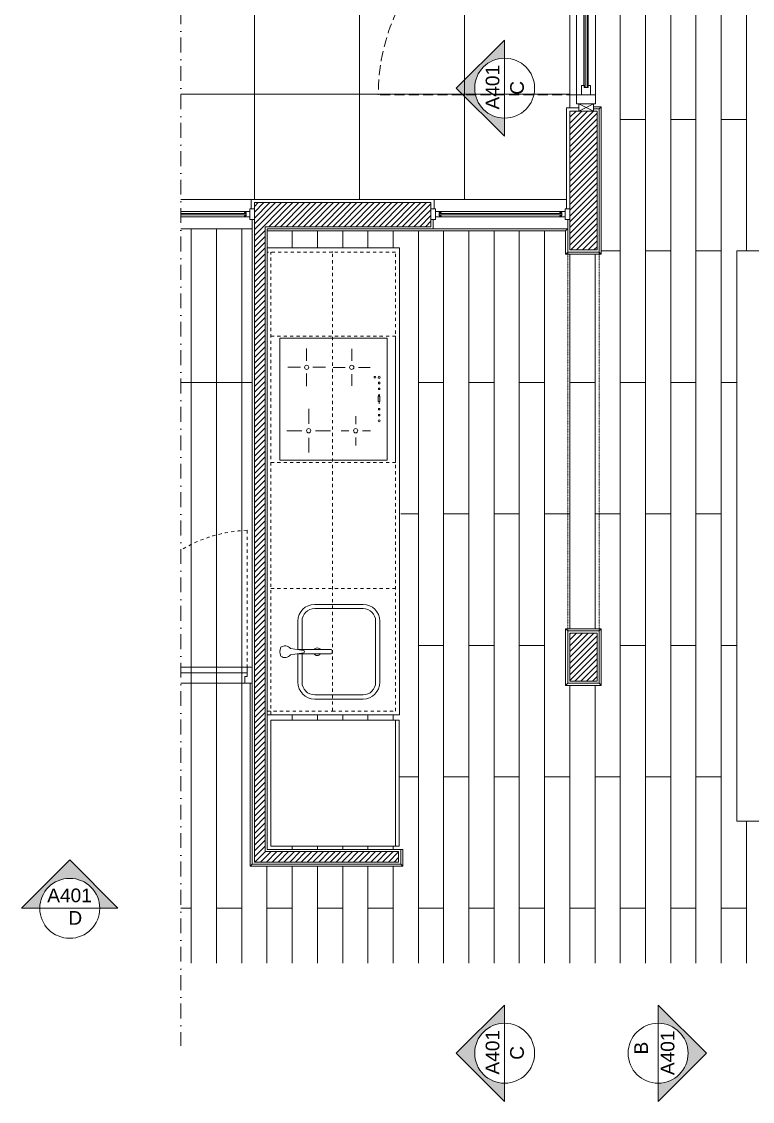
# Model space of a CAD drawing. Header units: centimetres. Extents: x -16179 to 12840, y -10704 to 3856.
# Drawn here: x -815 to -467, y 1543 to 2056 of the extents above; entities that cross this region are included whole.
import ezdxf

# ---------------------------------------------------------------- set-up
doc = ezdxf.new("R2010")
doc.units = ezdxf.units.CM
doc.header["$MEASUREMENT"] = 0
for name, pattern in [('Linee Nascoste', [0.0718, 0.05, -0.0218]), ('Punto e Tratto', [0.134056, 0.070556, -0.035278, 0, -0.028222]), ('Tratteggio', [0.032, 0.016, -0.016])]:
    doc.linetypes.add(name, pattern=pattern)
for name, color, linetype, lineweight in [('A-ANNO-DIMS_Num_Penna__3', 3, 'Continuous', 18), ('A-ANNO-TEXT_Num_Penna__3', 3, 'Continuous', 18), ('A-ELEV-MBE1_Num_Penna__14_Num_Penna__11_Num_Penna__9_Num_Penna__9_Num_Penna__9_Num_Penna__9_Num_Penna__9_Num_Penna__9_Num_Penna__10_Num_Penna__5', 5, 'Continuous', 18), ('A-ELEV-MBE1_Num_Penna__7_Num_Penna__7_Num_Penna__7_Num_Penna__7_Num_Penna__7_Num_Penna__7_Num_Penna__7_Num_Penna__7_Num_Penna__7_Num_Penna__2', 2, 'Continuous', 18), ('A-ELEV-MBE1_Num_Penna__7_Num_Penna__7_Num_Penna__7_Num_Penna__7_Num_Penna__7_Num_Penna__7_Num_Penna__7_Num_Penna__7_Num_Penna__7_Num_Penna__7_Num_Penna__255', 255, 'Continuous', 18), ('A-FURN_Num_Penna__251_Num_Penna__251_Num_Penna__2_Num_Penna__5', 5, 'Continuous', 18), ('A-FURN_Num_Penna__251_Num_Penna__251_Num_Penna__2_Num_Penna__6', 6, 'Continuous', 18), ('A-FURN_Num_Penna__252_Num_Penna__252_Num_Penna__10_Num_Penna__252_Num_Penna__252_Num_Penna__252_Num_Penna__252_Num_Penna__252_Num_Penna__252_Num_Penna__252_Num_Penna__252_Num_Penna__5', 5, 'Continuous', 18), ('A-FURN_Num_Penna__8_Num_Penna__8_Num_Penna__8_Num_Penna__8_Num_Penna__8_Num_Penna__8_Num_Penna__8_Num_Penna__8_Num_Penna__8_Num_Penna__254', 254, 'Continuous', 18), ('A-FURN_Num_Penna__8_Num_Penna__8_Num_Penna__8_Num_Penna__8_Num_Penna__8_Num_Penna__8_Num_Penna__8_Num_Penna__8_Num_Penna__8_Num_Penna__5', 5, 'Continuous', 18), ('A-FURN_Num_Penna__8_Num_Penna__8_Num_Penna__8_Num_Penna__8_Num_Penna__8_Num_Penna__8_Num_Penna__8_Num_Penna__8_Num_Penna__8_Num_Penna__6', 6, 'Continuous', 18), ('A-FURN_Num_Penna__8_Num_Penna__8_Num_Penna__8_Num_Penna__8_Num_Penna__8_Num_Penna__8_Num_Penna__8_Num_Penna__8_Num_Penna__8_Num_Penna__8', 8, 'Continuous', 18), ('A-FURN_Num_Penna__8_Num_Penna__8_Num_Penna__8_Num_Penna__8_Num_Penna__8_Num_Penna__8_Num_Penna__8_Num_Penna__8_Num_Penna__8_Num_Penna__8_Num_Penna__253', 253, 'Continuous', 18), ('A-GLAZ-FULL_Num_Penna__4_Num_Penna__4_Num_Penna__4_Num_Penna__4_Num_Penna__4_Num_Penna__4_Num_Penna__4_Num_Penna__4_Num_Penna__4_Num_Penna__4', 4, 'Continuous', 18), ('A-SECT-PATT_Num_Penna__6_Num_Penna__6_Num_Penna__6_Num_Penna__6_Num_Penna__6_Num_Penna__6_Num_Penna__6_Num_Penna__6_Num_Penna__6_Num_Penna__6_Num_Penna__6_Num_Penna__254', 254, 'Continuous', 18), ('AA - linee quote_Num_Penna__1_Num_Penna__255_Num_Penna__255_Num_Penna__255_Num_Penna__255_Num_Penna__255_Num_Penna__255_Num_Penna__255_Num_Penna__6_Num_Penna__6', 6, 'Continuous', 18), ('AA - linee quote_Num_Penna__1_Num_Penna__255_Num_Penna__255_Num_Penna__255_Num_Penna__255_Num_Penna__255_Num_Penna__255_Num_Penna__255_Num_Penna__8_Num_Penna__8', 8, 'Continuous', 18), ('AA - montanti_Num_Penna__7_Num_Penna__7_Num_Penna__7_Num_Penna__7_Num_Penna__7_Num_Penna__7_Num_Penna__7_Num_Penna__7_Num_Penna__7_Num_Penna__7', 7, 'Continuous', 18), ('AA - pareti sezionate_Num_Penna__254_Num_Penna__254_Num_Penna__254_Num_Penna__254_Num_Penna__254_Num_Penna__254_Num_Penna__254_Num_Penna__254_Num_Penna__254_Num_Penna__254', 254, 'Continuous', 18), ('AA - pareti sezionate_Num_Penna__7_Num_Penna__7_Num_Penna__7_Num_Penna__7_Num_Penna__7_Num_Penna__7_Num_Penna__7_Num_Penna__7_Num_Penna__7_Num_Penna__7', 7, 'Continuous', 18), ('AA - serramenti e porte_Num_Penna__4_Num_Penna__4_Num_Penna__4_Num_Penna__4_Num_Penna__4_Num_Penna__4_Num_Penna__4_Num_Penna__4_Num_Penna__4_Num_Penna__4', 4, 'Continuous', 18), ('AA- arredo_Num_Penna__8_Num_Penna__8_Num_Penna__8_Num_Penna__8_Num_Penna__8_Num_Penna__8_Num_Penna__8_Num_Penna__8_Num_Penna__8_Num_Penna__8', 8, 'Continuous', 18), ('IKE120015-t1_Num_Penna__251_Num_Penna__251_Num_Penna__251_Num_Penna__251_Num_Penna__251_Num_Penna__251_Num_Penna__251_Num_Penna__251_Num_Penna__251_Num_Penna__251_Num_Penna__254', 254, 'Continuous', 18), ('IKE120015-t1_Num_Penna__251_Num_Penna__251_Num_Penna__251_Num_Penna__251_Num_Penna__251_Num_Penna__251_Num_Penna__251_Num_Penna__251_Num_Penna__251_Num_Penna__251_Num_Penna__4', 4, 'Continuous', 18), ('IKE120015-t1_Num_Penna__251_Num_Penna__254_Num_Penna__254_Num_Penna__254_Num_Penna__254_Num_Penna__254_Num_Penna__254_Num_Penna__254_Num_Penna__254_Num_Penna__254_Num_Penna__254', 254, 'Continuous', 18), ('IKE120015-t1_Num_Penna__251_Num_Penna__4_Num_Penna__4_Num_Penna__4_Num_Penna__4_Num_Penna__4_Num_Penna__4_Num_Penna__4_Num_Penna__4_Num_Penna__4_Num_Penna__4', 4, 'Continuous', 18), ('PDF _0_Num_Penna__5', 5, 'Continuous', 18), ('PDF _G-ANNO-TEXT_Num_Penna__5', 5, 'Continuous', 18), ('PDF _Geometria_Num_Penna__5', 5, 'Continuous', 18), ('PDF11_Text_Num_Penna__6', 6, 'Continuous', 18)]:
    doc.layers.add(name, color=color, linetype=linetype, lineweight=lineweight)
doc.styles.add('GENERATED_STYLE_1', font='Arial.ttf')
pattern_1 = [(45, (-2286.6072, 336.2755), (-1.3801623, 1.3801623), [])]

msp = doc.modelspace()

# ---------------------------------------------------------------- hatches: boundary and pattern name
at = {"layer": 'A-ANNO-DIMS_Num_Penna__3', "linetype": 'Continuous', "lineweight": 18}
for points in [[(-585.26, 2047.37), (-608.29, 2024.48), (-585.26, 2001.59), (-585.26, 2010.23, -1), (-585.26, 2038.73)], [(-769.21, 1634.59), (-792.1, 1657.61), (-814.99, 1634.59), (-806.35, 1634.59, -1), (-777.85, 1634.59)], [(-585.26, 1542.8), (-585.26, 1551.44, -1), (-585.26, 1579.95), (-585.26, 1588.59), (-608.29, 1565.69)], [(-512.29, 1542.8), (-489.26, 1565.69), (-512.29, 1588.59), (-512.29, 1579.95, -1), (-512.29, 1551.44)]]:
    msp.add_hatch(color=3, dxfattribs=at).paths.add_polyline_path(points)
at = {"layer": 'A-ELEV-MBE1_Num_Penna__7_Num_Penna__7_Num_Penna__7_Num_Penna__7_Num_Penna__7_Num_Penna__7_Num_Penna__7_Num_Penna__7_Num_Penna__7_Num_Penna__2', "linetype": 'Continuous', "lineweight": 18}
h = msp.add_hatch(dxfattribs=at)
h.set_pattern_fill('ANSI31', color=2, scale=100, style=0, pattern_type=2)
h.set_pattern_definition(pattern_1)
h.paths.add_polyline_path([(-541.29, 2013.59), (-554.29, 2013.59), (-554.29, 1947.59), (-541.29, 1947.59)])
h = msp.add_hatch(dxfattribs=at)
h.set_pattern_fill('ANSI31', color=2, scale=100, style=0, pattern_type=2)
h.set_pattern_definition(pattern_1)
h.paths.add_polyline_path([(-699.21, 1661.59), (-699.21, 1958.59), (-620.29, 1958.59), (-620.29, 1970.09), (-704.29, 1970.08), (-704.29, 1656.59), (-635.71, 1656.59), (-635.71, 1661.59)])
h = msp.add_hatch(dxfattribs=at)
h.set_pattern_fill('ANSI31', color=2, scale=100, style=0, pattern_type=2)
h.set_pattern_definition(pattern_1)
h.paths.add_polyline_path([(-541.29, 1765.43), (-554.29, 1765.43), (-554.29, 1742.59), (-541.29, 1742.59)])

# ---------------------------------------------------------------- linework, layer by layer
at = {"layer": 'A-ANNO-DIMS_Num_Penna__3', "color": 3, "linetype": 'Continuous', "lineweight": 18}
for p, q in [((-585.26, 2047.37), (-608.29, 2024.48)), ((-585.26, 2038.73), (-585.26, 2047.37)), ((-585.26, 2038.73), (-585.26, 2010.23)), ((-585.26, 2001.59), (-608.29, 2024.48)), ((-585.26, 2010.23), (-585.26, 2001.59)), ((-814.99, 1634.59), (-792.1, 1657.61)), ((-769.21, 1634.59), (-792.1, 1657.61)), ((-806.35, 1634.59), (-814.99, 1634.59)), ((-777.85, 1634.59), (-806.35, 1634.59)), ((-777.85, 1634.59), (-769.21, 1634.59)), ((-585.26, 1588.59), (-608.29, 1565.69)), ((-585.26, 1579.95), (-585.26, 1588.59)), ((-512.29, 1579.95), (-512.29, 1588.59)), ((-512.29, 1588.59), (-489.26, 1565.69)), ((-585.26, 1551.44), (-585.26, 1579.95)), ((-512.29, 1551.44), (-512.29, 1579.95)), ((-585.26, 1542.8), (-608.29, 1565.69)), ((-512.29, 1542.8), (-489.26, 1565.69)), ((-585.26, 1551.44), (-585.26, 1542.8)), ((-512.29, 1551.44), (-512.29, 1542.8))]:
    msp.add_line(p, q, dxfattribs=at)
for centre in [(-585.26, 2024.48), (-792.1, 1634.59), (-585.26, 1565.69), (-512.29, 1565.69)]:
    msp.add_circle(centre, 14.25, dxfattribs=at)
at = {"layer": 'A-ELEV-MBE1_Num_Penna__14_Num_Penna__11_Num_Penna__9_Num_Penna__9_Num_Penna__9_Num_Penna__9_Num_Penna__9_Num_Penna__9_Num_Penna__10_Num_Penna__5', "color": 5, "linetype": 'Continuous', "lineweight": 18}
for p, q in [((-543.04, 2015.59), (-539.29, 2015.59)), ((-539.29, 2015.59), (-540.29, 2014.59)), ((-539.29, 1945.59), (-539.29, 2015.59)), ((-556.29, 1956.59), (-698.21, 1956.59)), ((-555.29, 1957.59), (-556.29, 1956.59)), ((-556.29, 1945.59), (-556.29, 1956.59)), ((-555.29, 1946.59), (-556.29, 1945.59)), ((-556.29, 1945.59), (-539.29, 1945.59)), ((-540.29, 1946.59), (-539.29, 1945.59)), ((-556.29, 1767.43), (-556.29, 1740.59)), ((-556.29, 1767.43), (-539.29, 1767.43)), ((-555.29, 1766.43), (-556.29, 1767.43)), ((-539.29, 1767.43), (-540.29, 1766.43)), ((-539.29, 1767.43), (-539.29, 1740.59)), ((-706.29, 1654.59), (-706.29, 1741.59)), ((-555.29, 1741.59), (-556.29, 1740.59)), ((-539.29, 1740.59), (-556.29, 1740.59)), ((-540.29, 1741.59), (-539.29, 1740.59)), ((-633.71, 1662.59), (-634.71, 1662.59)), ((-633.71, 1654.59), (-633.71, 1662.59)), ((-705.29, 1655.59), (-706.29, 1654.59)), ((-706.29, 1654.59), (-633.71, 1654.59)), ((-633.71, 1654.59), (-634.71, 1655.59))]:
    msp.add_line(p, q, dxfattribs=at)
at = {"layer": 'A-ELEV-MBE1_Num_Penna__7_Num_Penna__7_Num_Penna__7_Num_Penna__7_Num_Penna__7_Num_Penna__7_Num_Penna__7_Num_Penna__7_Num_Penna__7_Num_Penna__7_Num_Penna__255', "color": 255, "linetype": 'Continuous', "lineweight": 18}
for p, q in [((-554.29, 2013.59), (-541.29, 2013.59)), ((-554.29, 1947.59), (-554.29, 2013.59)), ((-541.29, 1947.59), (-541.29, 2013.59)), ((-554.29, 1947.59), (-541.29, 1947.59))]:
    msp.add_line(p, q, dxfattribs=at)
at = {"layer": 'A-ELEV-MBE1_Num_Penna__7_Num_Penna__7_Num_Penna__7_Num_Penna__7_Num_Penna__7_Num_Penna__7_Num_Penna__7_Num_Penna__7_Num_Penna__7_Num_Penna__7_Num_Penna__255', "color": 255, "linetype": 'Continuous', "lineweight": 18, "flags": 128}
msp.add_lwpolyline([(-620.29, 1970.09), (-704.29, 1970.08), (-704.29, 1656.59), (-635.71, 1656.59), (-635.71, 1661.59), (-699.21, 1661.59), (-699.21, 1958.59), (-620.29, 1958.59)], close=True, dxfattribs=at)
at = {"layer": 'A-FURN_Num_Penna__251_Num_Penna__251_Num_Penna__2_Num_Penna__5', "color": 5, "linetype": 'Continuous', "lineweight": 18}
for p, q in [((-679.42, 1894.79), (-679.42, 1900.78)), ((-657.98, 1894.92), (-657.98, 1900.54)), ((-682.43, 1891.78), (-688.42, 1891.78)), ((-676.41, 1891.78), (-670.41, 1891.78)), ((-661.15, 1891.75), (-666.77, 1891.75)), ((-654.81, 1891.75), (-649.19, 1891.75)), ((-679.42, 1888.77), (-679.42, 1882.77)), ((-657.98, 1888.58), (-657.98, 1882.96)), ((-645.27, 1883.99), (-645.27, 1884.66)), ((-645.27, 1884.66), (-644.6, 1884.66)), ((-644.6, 1883.99), (-645.27, 1883.99)), ((-644.6, 1884.66), (-644.6, 1883.99)), ((-645.27, 1881.27), (-645.27, 1881.94)), ((-645.27, 1881.94), (-644.6, 1881.94)), ((-644.6, 1881.27), (-645.27, 1881.27)), ((-644.95, 1878.21), (-644.95, 1878.96)), ((-644.6, 1881.94), (-644.6, 1881.27)), ((-645.35, 1878.61), (-644.57, 1878.61)), ((-645.34, 1875.45), (-645.34, 1878)), ((-645.34, 1878), (-644.6, 1878)), ((-644.6, 1875.45), (-645.34, 1875.45)), ((-645.01, 1874.36), (-645.01, 1875.14)), ((-644.6, 1878), (-644.6, 1875.45)), ((-678.46, 1864.88), (-678.46, 1872)), ((-656.1, 1864.82), (-656.1, 1868.56)), ((-645.27, 1871.51), (-645.27, 1872.17)), ((-645.27, 1872.17), (-644.6, 1872.17)), ((-644.6, 1871.51), (-645.27, 1871.51)), ((-645.27, 1868.73), (-645.27, 1869.4)), ((-645.27, 1869.4), (-644.6, 1869.4)), ((-644.6, 1868.73), (-645.27, 1868.73)), ((-644.6, 1872.17), (-644.6, 1871.51)), ((-644.6, 1869.4), (-644.6, 1868.73)), ((-681.73, 1861.61), (-688.85, 1861.61)), ((-678.46, 1858.33), (-678.46, 1851.21)), ((-675.18, 1861.61), (-668.06, 1861.61)), ((-659.31, 1861.61), (-663.06, 1861.61)), ((-656.1, 1858.4), (-656.1, 1854.65)), ((-652.89, 1861.61), (-649.14, 1861.61))]:
    msp.add_line(p, q, dxfattribs=at)
for centre, radius in [((-679.42, 1891.78), 1.01), ((-657.98, 1891.75), 1.01), ((-646.97, 1887.06), 0.389), ((-644.92, 1887.06), 0.521), ((-644.92, 1866.31), 0.521), ((-678.46, 1861.61), 1.01), ((-656.1, 1861.61), 1.01)]:
    msp.add_circle(centre, radius, dxfattribs=at)
at = {"layer": 'A-FURN_Num_Penna__251_Num_Penna__251_Num_Penna__2_Num_Penna__6', "color": 6, "linetype": 'Continuous', "lineweight": 18}
for p, q in [((-692.21, 1847.59), (-692.21, 1905.59)), ((-641.21, 1905.59), (-641.21, 1847.59)), ((-641.21, 1847.59), (-692.21, 1847.59))]:
    msp.add_line(p, q, dxfattribs=at)
at = {"layer": 'A-FURN_Num_Penna__252_Num_Penna__252_Num_Penna__10_Num_Penna__252_Num_Penna__252_Num_Penna__252_Num_Penna__252_Num_Penna__252_Num_Penna__252_Num_Penna__252_Num_Penna__252_Num_Penna__5', "color": 5, "linetype": 'Tratteggio', "lineweight": 18, "ltscale": 95}
for p, q in [((-696.41, 1726.59), (-696.41, 1946.59)), ((-667.21, 1728.39), (-667.21, 1946.59))]:
    msp.add_line(p, q, dxfattribs=at)
at = {"layer": 'A-FURN_Num_Penna__8_Num_Penna__8_Num_Penna__8_Num_Penna__8_Num_Penna__8_Num_Penna__8_Num_Penna__8_Num_Penna__8_Num_Penna__8_Num_Penna__254', "color": 254, "linetype": 'Tratteggio', "lineweight": 18, "ltscale": 95}
for p, q in [((-637.21, 1946.59), (-667.21, 1946.59)), ((-667.21, 1728.39), (-637.21, 1728.39))]:
    msp.add_line(p, q, dxfattribs=at)
at = {"layer": 'A-FURN_Num_Penna__8_Num_Penna__8_Num_Penna__8_Num_Penna__8_Num_Penna__8_Num_Penna__8_Num_Penna__8_Num_Penna__8_Num_Penna__8_Num_Penna__254', "color": 254, "linetype": 'Tratteggio', "lineweight": 18}
msp.add_point((-667.21, 1946.59), dxfattribs=at)
at = {"layer": 'A-FURN_Num_Penna__8_Num_Penna__8_Num_Penna__8_Num_Penna__8_Num_Penna__8_Num_Penna__8_Num_Penna__8_Num_Penna__8_Num_Penna__8_Num_Penna__5', "color": 5, "linetype": 'Tratteggio', "lineweight": 18, "ltscale": 95}
for p, q in [((-667.21, 1946.59), (-698.21, 1946.59)), ((-698.21, 1728.39), (-667.21, 1728.39))]:
    msp.add_line(p, q, dxfattribs=at)
at = {"layer": 'A-FURN_Num_Penna__8_Num_Penna__8_Num_Penna__8_Num_Penna__8_Num_Penna__8_Num_Penna__8_Num_Penna__8_Num_Penna__8_Num_Penna__8_Num_Penna__6', "color": 6, "linetype": 'Continuous', "lineweight": 18}
for p, q in [((-547.04, 2112.09), (-547.04, 2024.79)), ((-546.04, 2112.09), (-546.04, 2024.79)), ((-555.79, 1967.13), (-555.79, 2015.09)), ((-555.79, 2015.09), (-550.04, 2015.09)), ((-543.04, 2014.59), (-540.29, 2014.59)), ((-540.29, 1946.59), (-540.29, 2014.59)), ((-618.79, 1971.59), (-705.79, 1971.58)), ((-705.79, 1967.13), (-705.79, 1971.58)), ((-618.79, 1967.13), (-618.79, 1971.59)), ((-708.14, 1964.84), (-739.21, 1964.84)), ((-708.12, 1964.34), (-739.21, 1964.34)), ((-705.29, 1655.59), (-705.29, 1962.04)), ((-619.29, 1962.04), (-619.29, 1957.59)), ((-558.12, 1964.84), (-616.46, 1964.84)), ((-558.12, 1964.34), (-616.46, 1964.34)), ((-555.29, 1946.59), (-555.29, 1962.04)), ((-619.29, 1957.59), (-698.21, 1957.59)), ((-698.21, 1662.59), (-698.21, 1957.59)), ((-635.21, 1948.59), (-698.21, 1948.59)), ((-635.21, 1726.59), (-635.21, 1948.59)), ((-555.29, 1946.59), (-540.29, 1946.59)), ((-637.21, 1846.59), (-637.21, 1906.59)), ((-698.21, 1726.59), (-635.21, 1726.59)), ((-696.41, 1724.09), (-635.41, 1724.09)), ((-696.41, 1664.09), (-696.41, 1724.09)), ((-637.21, 1664.09), (-637.21, 1724.09)), ((-635.41, 1664.09), (-635.41, 1724.09)), ((-696.41, 1664.09), (-635.41, 1664.09)), ((-634.71, 1662.59), (-698.21, 1662.59)), ((-634.71, 1655.59), (-634.71, 1662.59)), ((-705.29, 1655.59), (-634.71, 1655.59))]:
    msp.add_line(p, q, dxfattribs=at)
at = {"layer": 'A-FURN_Num_Penna__8_Num_Penna__8_Num_Penna__8_Num_Penna__8_Num_Penna__8_Num_Penna__8_Num_Penna__8_Num_Penna__8_Num_Penna__8_Num_Penna__6', "color": 5, "linetype": 'Tratteggio', "lineweight": 18, "ltscale": 95}
for p, q in [((-696.41, 1906.59), (-637.21, 1906.59)), ((-696.41, 1846.59), (-637.21, 1846.59)), ((-696.41, 1786.59), (-637.21, 1786.59))]:
    msp.add_line(p, q, dxfattribs=at)
at = {"layer": 'A-FURN_Num_Penna__8_Num_Penna__8_Num_Penna__8_Num_Penna__8_Num_Penna__8_Num_Penna__8_Num_Penna__8_Num_Penna__8_Num_Penna__8_Num_Penna__8', "color": 8, "linetype": 'Continuous', "lineweight": 18}
for p, q in [((-739.21, 1971.58), (-705.79, 1971.58)), ((-555.79, 1971.59), (-620.29, 1971.59)), ((-705.29, 1957.59), (-739.21, 1957.59)), ((-555.29, 1957.59), (-619.29, 1957.59))]:
    msp.add_line(p, q, dxfattribs=at)
at = {"layer": 'A-FURN_Num_Penna__8_Num_Penna__8_Num_Penna__8_Num_Penna__8_Num_Penna__8_Num_Penna__8_Num_Penna__8_Num_Penna__8_Num_Penna__8_Num_Penna__8_Num_Penna__253', "color": 253, "linetype": 'Continuous', "lineweight": 18}
for p, q in [((-474.9, 1947.09), (-474.9, 1676.09)), ((-474.9, 1947.09), (-318.9, 1947.09)), ((-474.9, 1676.09), (-318.9, 1676.09))]:
    msp.add_line(p, q, dxfattribs=at)
at = {"layer": 'A-GLAZ-FULL_Num_Penna__4_Num_Penna__4_Num_Penna__4_Num_Penna__4_Num_Penna__4_Num_Penna__4_Num_Penna__4_Num_Penna__4_Num_Penna__4_Num_Penna__4', "color": 4, "linetype": 'Continuous', "lineweight": 18}
for p, q in [((-547.59, 2111.19), (-547.59, 2025.69)), ((-545.49, 2111.19), (-545.49, 2025.69)), ((-739.21, 1965.9), (-709.05, 1965.9)), ((-709.05, 1963.27), (-739.21, 1963.27)), ((-615.52, 1965.9), (-559.05, 1965.9)), ((-559.05, 1963.27), (-615.5, 1963.27))]:
    msp.add_line(p, q, dxfattribs=at)
at = {"layer": 'A-SECT-PATT_Num_Penna__6_Num_Penna__6_Num_Penna__6_Num_Penna__6_Num_Penna__6_Num_Penna__6_Num_Penna__6_Num_Penna__6_Num_Penna__6_Num_Penna__6_Num_Penna__6_Num_Penna__254', "color": 254, "linetype": 'Tratteggio', "lineweight": 18, "ltscale": 95}
msp.add_line((-637.21, 1728.39), (-637.21, 1946.59), dxfattribs=at)
at = {"layer": 'AA - linee quote_Num_Penna__1_Num_Penna__255_Num_Penna__255_Num_Penna__255_Num_Penna__255_Num_Penna__255_Num_Penna__255_Num_Penna__255_Num_Penna__6_Num_Penna__6', "color": 6, "linetype": 'Continuous', "lineweight": 18}
for p, q in [((-547.49, 2025.69), (-548.69, 2025.69)), ((-548.69, 2025.69), (-548.69, 2021.29)), ((-547.49, 2024.79), (-547.49, 2025.69)), ((-545.59, 2024.79), (-547.49, 2024.79)), ((-545.59, 2024.79), (-545.59, 2025.69)), ((-545.59, 2025.69), (-544.39, 2025.69)), ((-544.39, 2025.69), (-544.39, 2021.29)), ((-551.04, 2021.29), (-551.04, 2017.09)), ((-542.04, 2021.29), (-551.04, 2021.29)), ((-542.04, 2021.29), (-542.04, 2017.09)), ((-542.04, 2017.09), (-551.04, 2017.09)), ((-550.04, 2017.09), (-550.04, 2013.59)), ((-550.04, 2017.09), (-543.04, 2013.59)), ((-543.04, 2017.09), (-550.04, 2013.59)), ((-550.04, 2013.59), (-543.04, 2013.59)), ((-543.04, 2017.09), (-543.04, 2013.59))]:
    msp.add_line(p, q, dxfattribs=at)
at = {"layer": 'AA - linee quote_Num_Penna__1_Num_Penna__255_Num_Penna__255_Num_Penna__255_Num_Penna__255_Num_Penna__255_Num_Penna__255_Num_Penna__255_Num_Penna__8_Num_Penna__8', "color": 8, "linetype": 'Continuous', "lineweight": 18}
for p, q in [((-551.04, 2209.89), (-551.04, 2021.29)), ((-542.04, 2021.29), (-542.04, 2209.89))]:
    msp.add_line(p, q, dxfattribs=at)
at = {"layer": 'AA - montanti_Num_Penna__7_Num_Penna__7_Num_Penna__7_Num_Penna__7_Num_Penna__7_Num_Penna__7_Num_Penna__7_Num_Penna__7_Num_Penna__7_Num_Penna__7', "color": 7, "linetype": 'Continuous', "lineweight": 18, "flags": 128}
for points in [[(-704.29, 1967.13), (-704.29, 1962.04), (-706.46, 1962.04), (-706.46, 1967.13)], [(-620.29, 1967.13), (-620.29, 1962.04), (-618.12, 1962.04), (-618.12, 1967.13)], [(-554.29, 1962.04), (-554.29, 1967.13), (-556.46, 1967.13), (-556.46, 1962.04)]]:
    msp.add_lwpolyline(points, close=True, dxfattribs=at)
for points in [[(-706.46, 1965.9), (-709.05, 1965.9), (-709.05, 1965.34)], [(-706.46, 1963.27), (-709.05, 1963.27), (-709.05, 1963.84), (-708.12, 1963.84), (-708.12, 1964.34), (-708.12, 1964.84), (-708.12, 1965.34), (-709.05, 1965.34)], [(-618.12, 1965.9), (-615.52, 1965.9), (-615.52, 1965.34)], [(-618.12, 1963.27), (-615.52, 1963.27), (-615.52, 1963.84), (-616.46, 1963.84), (-616.46, 1964.34), (-616.46, 1964.84), (-616.46, 1965.34), (-615.52, 1965.34)], [(-556.46, 1965.9), (-559.05, 1965.9), (-559.05, 1965.34), (-558.12, 1965.34), (-558.12, 1964.84), (-558.12, 1964.34), (-558.12, 1963.84), (-559.05, 1963.84)], [(-556.46, 1963.27), (-559.05, 1963.27), (-559.05, 1963.84)], [(-705.29, 1744.79), (-705.29, 1749.29), (-707.79, 1749.29), (-707.79, 1744.79)], [(-707.79, 1744.79), (-708.79, 1744.79), (-708.79, 1741.59), (-705.29, 1741.59), (-705.29, 1744.79)]]:
    msp.add_lwpolyline(points, dxfattribs=at)
at = {"layer": 'AA - pareti sezionate_Num_Penna__254_Num_Penna__254_Num_Penna__254_Num_Penna__254_Num_Penna__254_Num_Penna__254_Num_Penna__254_Num_Penna__254_Num_Penna__254_Num_Penna__254', "color": 254, "linetype": 'Continuous', "lineweight": 18}
for p, q in [((-530.29, 2258.59), (-530.29, 1608.59)), ((-518.29, 2258.59), (-518.29, 1608.59)), ((-506.29, 2258.59), (-506.29, 1608.59)), ((-494.29, 2258.59), (-494.29, 1608.59)), ((-482.29, 2157.35), (-482.29, 1608.59)), ((-470.29, 2145.42), (-470.29, 1947.09)), ((-518.29, 2009.59), (-530.29, 2009.59)), ((-494.29, 2009.59), (-506.29, 2009.59)), ((-470.29, 2009.59), (-482.29, 2009.59)), ((-734.29, 1957.59), (-734.29, 1608.59)), ((-722.29, 1957.59), (-722.29, 1608.59)), ((-710.29, 1957.59), (-710.29, 1608.59)), ((-686.29, 1956.59), (-686.29, 1948.59)), ((-674.29, 1956.59), (-674.29, 1948.59)), ((-662.29, 1956.59), (-662.29, 1948.59)), ((-650.29, 1956.59), (-650.29, 1948.59)), ((-638.29, 1956.59), (-638.29, 1948.59)), ((-626.29, 1956.59), (-626.29, 1608.59)), ((-614.29, 1956.59), (-614.29, 1608.59)), ((-602.29, 1956.59), (-602.29, 1608.59)), ((-590.29, 1956.59), (-590.29, 1608.59)), ((-578.29, 1956.59), (-578.29, 1608.59)), ((-566.29, 1956.59), (-566.29, 1608.59)), ((-554.29, 1957.59), (-554.29, 1947.59)), ((-554.29, 1945.59), (-554.29, 1767.43)), ((-542.29, 1945.59), (-542.29, 1767.43)), ((-530.29, 1947.09), (-539.29, 1947.09)), ((-506.29, 1947.09), (-518.29, 1947.09)), ((-482.29, 1947.09), (-494.29, 1947.09)), ((-705.29, 1884.59), (-739.21, 1884.59)), ((-614.29, 1884.59), (-626.29, 1884.59)), ((-590.29, 1884.59), (-602.29, 1884.59)), ((-566.29, 1884.59), (-578.29, 1884.59)), ((-542.29, 1884.59), (-554.29, 1884.59)), ((-518.29, 1884.59), (-530.29, 1884.59)), ((-494.29, 1884.59), (-506.29, 1884.59)), ((-474.9, 1884.59), (-482.29, 1884.59)), ((-626.29, 1822.09), (-634.71, 1822.09)), ((-602.29, 1822.09), (-614.29, 1822.09)), ((-578.29, 1822.09), (-590.29, 1822.09)), ((-554.29, 1822.09), (-566.29, 1822.09)), ((-530.29, 1822.09), (-542.29, 1822.09)), ((-506.29, 1822.09), (-518.29, 1822.09)), ((-482.29, 1822.09), (-494.29, 1822.09)), ((-614.29, 1759.59), (-626.29, 1759.59)), ((-590.29, 1759.59), (-602.29, 1759.59)), ((-566.29, 1759.59), (-578.29, 1759.59)), ((-518.29, 1759.59), (-530.29, 1759.59)), ((-494.29, 1759.59), (-506.29, 1759.59)), ((-474.9, 1759.59), (-482.29, 1759.59)), ((-554.29, 1740.59), (-554.29, 1608.59)), ((-542.29, 1740.59), (-542.29, 1608.59)), ((-686.29, 1726.59), (-686.29, 1724.09)), ((-674.29, 1726.59), (-674.29, 1724.09)), ((-662.29, 1726.59), (-662.29, 1724.09)), ((-650.29, 1726.59), (-650.29, 1724.09)), ((-638.29, 1726.59), (-638.29, 1724.09)), ((-626.29, 1697.09), (-635.41, 1697.09)), ((-602.29, 1697.09), (-614.29, 1697.09)), ((-578.29, 1697.09), (-590.29, 1697.09)), ((-554.29, 1697.09), (-566.29, 1697.09)), ((-530.29, 1697.09), (-542.29, 1697.09)), ((-506.29, 1697.09), (-518.29, 1697.09)), ((-482.29, 1697.09), (-494.29, 1697.09)), ((-470.29, 1676.09), (-470.29, 1608.59)), ((-686.29, 1664.09), (-686.29, 1662.59)), ((-674.29, 1664.09), (-674.29, 1662.59)), ((-662.29, 1664.09), (-662.29, 1662.59)), ((-650.29, 1664.09), (-650.29, 1662.59)), ((-638.29, 1664.09), (-638.29, 1662.59)), ((-698.29, 1654.59), (-698.29, 1608.59)), ((-686.29, 1654.59), (-686.29, 1608.59)), ((-674.29, 1654.59), (-674.29, 1608.59)), ((-662.29, 1654.59), (-662.29, 1608.59)), ((-650.29, 1654.59), (-650.29, 1608.59)), ((-638.29, 1654.59), (-638.29, 1608.59)), ((-734.29, 1634.59), (-739.21, 1634.59)), ((-710.29, 1634.59), (-722.29, 1634.59)), ((-686.29, 1634.59), (-698.29, 1634.59)), ((-662.29, 1634.59), (-674.29, 1634.59)), ((-638.29, 1634.59), (-650.29, 1634.59)), ((-614.29, 1634.59), (-626.29, 1634.59)), ((-590.29, 1634.59), (-602.29, 1634.59)), ((-566.29, 1634.59), (-578.29, 1634.59)), ((-542.29, 1634.59), (-554.29, 1634.59)), ((-518.29, 1634.59), (-530.29, 1634.59)), ((-494.29, 1634.59), (-506.29, 1634.59)), ((-470.29, 1634.59), (-482.29, 1634.59))]:
    msp.add_line(p, q, dxfattribs=at)
at = {"layer": 'AA - pareti sezionate_Num_Penna__7_Num_Penna__7_Num_Penna__7_Num_Penna__7_Num_Penna__7_Num_Penna__7_Num_Penna__7_Num_Penna__7_Num_Penna__7_Num_Penna__7', "color": 7, "linetype": 'Continuous', "lineweight": 18}
for p, q in [((-619.29, 1957.59), (-619.29, 1962.04)), ((-555.29, 1766.43), (-540.29, 1766.43)), ((-555.29, 1766.43), (-555.29, 1741.59)), ((-540.29, 1766.43), (-540.29, 1741.59)), ((-554.29, 1765.43), (-554.29, 1742.59)), ((-554.29, 1765.43), (-541.29, 1765.43)), ((-541.29, 1765.43), (-541.29, 1742.59)), ((-540.29, 1741.59), (-555.29, 1741.59)), ((-541.29, 1742.59), (-554.29, 1742.59))]:
    msp.add_line(p, q, dxfattribs=at)
at = {"layer": 'AA - serramenti e porte_Num_Penna__4_Num_Penna__4_Num_Penna__4_Num_Penna__4_Num_Penna__4_Num_Penna__4_Num_Penna__4_Num_Penna__4_Num_Penna__4_Num_Penna__4', "color": 254, "linetype": 'Tratteggio', "lineweight": 18, "ltscale": 95}
msp.add_line((-707.79, 1814.29), (-707.79, 1749.29), dxfattribs=at)
at = {"layer": 'AA - serramenti e porte_Num_Penna__4_Num_Penna__4_Num_Penna__4_Num_Penna__4_Num_Penna__4_Num_Penna__4_Num_Penna__4_Num_Penna__4_Num_Penna__4_Num_Penna__4', "color": 4, "linetype": 'Continuous', "lineweight": 18}
for p, q in [((-707.79, 1749.29), (-712.29, 1749.29)), ((-712.29, 1749.29), (-707.79, 1749.29)), ((-712.29, 1749.29), (-707.79, 1749.29))]:
    msp.add_line(p, q, dxfattribs=at)
at = {"layer": 'AA - serramenti e porte_Num_Penna__4_Num_Penna__4_Num_Penna__4_Num_Penna__4_Num_Penna__4_Num_Penna__4_Num_Penna__4_Num_Penna__4_Num_Penna__4_Num_Penna__4', "color": 254, "linetype": 'Tratteggio', "lineweight": 18, "ltscale": 95}
msp.add_arc((-705.31, 1748.59), 65.74, 92.1634, 121.039, dxfattribs=at)
at = {"layer": 'AA- arredo_Num_Penna__8_Num_Penna__8_Num_Penna__8_Num_Penna__8_Num_Penna__8_Num_Penna__8_Num_Penna__8_Num_Penna__8_Num_Penna__8_Num_Penna__8', "color": 8, "linetype": 'Continuous', "lineweight": 18}
for p, q in [((-618.79, 1971.59), (-555.79, 1971.59)), ((-739.21, 1957.59), (-705.29, 1957.59)), ((-554.29, 1767.43), (-554.29, 1945.59))]:
    msp.add_line(p, q, dxfattribs=at)
at = {"layer": 'AA- arredo_Num_Penna__8_Num_Penna__8_Num_Penna__8_Num_Penna__8_Num_Penna__8_Num_Penna__8_Num_Penna__8_Num_Penna__8_Num_Penna__8_Num_Penna__8', "color": 8, "linetype": 'Linee Nascoste', "lineweight": 18}
for p, q in [((-555.29, 1946.59), (-555.29, 1766.43)), ((-540.29, 1946.59), (-540.29, 1766.43))]:
    msp.add_line(p, q, dxfattribs=at)
at = {"layer": 'IKE120015-t1_Num_Penna__251_Num_Penna__251_Num_Penna__251_Num_Penna__251_Num_Penna__251_Num_Penna__251_Num_Penna__251_Num_Penna__251_Num_Penna__251_Num_Penna__251_Num_Penna__254', "color": 254, "linetype": 'Linee Nascoste', "lineweight": 18, "ltscale": 95}
msp.add_line((-551.04, 2021.29), (-645.37, 2021.29), dxfattribs=at)
msp.add_arc((-551.04, 2021.29), 94.33, 88.5725, 180, dxfattribs=at)
at = {"layer": 'IKE120015-t1_Num_Penna__251_Num_Penna__251_Num_Penna__251_Num_Penna__251_Num_Penna__251_Num_Penna__251_Num_Penna__251_Num_Penna__251_Num_Penna__251_Num_Penna__251_Num_Penna__4', "color": 5, "linetype": 'Punto e Tratto', "lineweight": 18, "ltscale": 100}
msp.add_line((-739.21, 2291.59), (-739.21, 1569.28), dxfattribs=at)
at = {"layer": 'IKE120015-t1_Num_Penna__251_Num_Penna__254_Num_Penna__254_Num_Penna__254_Num_Penna__254_Num_Penna__254_Num_Penna__254_Num_Penna__254_Num_Penna__254_Num_Penna__254_Num_Penna__254', "color": 254, "linetype": 'Continuous', "lineweight": 18}
for p, q in [((-704.29, 2071.59), (-704.29, 2021.59)), ((-704.29, 2021.59), (-704.29, 2071.59)), ((-654.29, 2071.59), (-654.29, 2021.59)), ((-654.29, 2021.59), (-654.29, 2071.59)), ((-604.29, 2071.59), (-604.29, 2021.59)), ((-739.21, 2021.59), (-704.29, 2021.59)), ((-704.29, 2021.59), (-654.29, 2021.59)), ((-704.29, 2021.59), (-704.29, 1971.59)), ((-654.29, 1971.59), (-654.29, 2021.59)), ((-654.29, 2021.59), (-604.29, 2021.59)), ((-604.29, 1971.59), (-604.29, 2021.59)), ((-604.29, 2021.59), (-554.29, 2021.59)), ((-719.29, 1971.59), (-719.29, 1971.58)), ((-554.29, 1945.59), (-554.29, 1767.43)), ((-707.79, 1749.29), (-739.21, 1749.29)), ((-739.21, 1746.59), (-707.79, 1746.59)), ((-708.79, 1741.59), (-739.21, 1741.59)), ((-674.29, 1726.59), (-674.29, 1724.09)), ((-674.29, 1664.09), (-674.29, 1662.59))]:
    msp.add_line(p, q, dxfattribs=at)
at = {"layer": 'IKE120015-t1_Num_Penna__251_Num_Penna__4_Num_Penna__4_Num_Penna__4_Num_Penna__4_Num_Penna__4_Num_Penna__4_Num_Penna__4_Num_Penna__4_Num_Penna__4_Num_Penna__4', "color": 4, "linetype": 'Continuous', "lineweight": 18}
for p, q in [((-554.29, 2216.09), (-554.29, 2015.09)), ((-554.29, 1967.13), (-554.29, 1962.04))]:
    msp.add_line(p, q, dxfattribs=at)
at = {"layer": 'PDF _0_Num_Penna__5', "color": 5, "linetype": 'Continuous', "lineweight": 18}
for start, end in [(32.9615, 147.0385), (214.3839, 325.6161)]:
    msp.add_arc((-674.4, 1756.59), 1.79, start, end, dxfattribs=at)
at = {"layer": 'PDF _G-ANNO-TEXT_Num_Penna__5', "color": 5, "linetype": 'Continuous', "lineweight": 18, "flags": 128}
msp.add_lwpolyline([(-664.71, 1734.08), (-665.01, 1734.08)], dxfattribs=at)
at = {"layer": 'PDF _Geometria_Num_Penna__5', "color": 5, "linetype": 'Continuous', "lineweight": 18, "flags": 128}
for points in [[(-687.11, 1758.1, 0.426689), (-691.64, 1758.7, 0.265278), (-691.65, 1754.47, 0.426609), (-687.11, 1755.08)], [(-687.1, 1755.07), (-680.98, 1756.01, 0.88173), (-680.98, 1757.15), (-687.1, 1758.09)], [(-683.66, 1757.56), (-667.84, 1757.56, -0.414211), (-667.34, 1757.06), (-667.34, 1756.07, -0.414211), (-667.84, 1755.58), (-683.81, 1755.58)]]:
    msp.add_lwpolyline(points, format="xyb", dxfattribs=at)
at = {"layer": 'PDF11_Text_Num_Penna__6', "color": 6, "linetype": 'Continuous', "lineweight": 18}
for p, q in [((-692.21, 1905.59), (-641.21, 1905.59)), ((-652.61, 1779.08), (-675.61, 1779.08)), ((-652.61, 1777.08), (-675.61, 1777.08)), ((-683.61, 1757.56), (-683.61, 1771.08)), ((-681.61, 1771.08), (-681.61, 1757.56)), ((-646.61, 1771.08), (-646.61, 1742.08)), ((-644.61, 1771.08), (-644.61, 1742.08)), ((-683.61, 1742.09), (-683.61, 1755.58)), ((-681.61, 1755.58), (-681.61, 1742.08)), ((-675.61, 1736.08), (-652.61, 1736.08)), ((-675.61, 1734.08), (-652.61, 1734.08))]:
    msp.add_line(p, q, dxfattribs=at)
for centre, radius, start, end in [((-675.61, 1771.08), 8, 90, 180), ((-675.61, 1771.08), 6, 90, 180), ((-652.61, 1771.08), 8, 0, 90), ((-652.61, 1771.08), 6, 0, 90), ((-675.61, 1742.08), 8, 180, 270), ((-675.61, 1742.08), 6, 180, 270), ((-652.61, 1742.08), 6, 270, 0), ((-652.61, 1742.08), 8, 270, 0)]:
    msp.add_arc(centre, radius, start, end, dxfattribs=at)

# ---------------------------------------------------------------- texts
at = {"layer": 'A-ANNO-TEXT_Num_Penna__3', "color": 3, "linetype": 'Continuous', "lineweight": 18, "char_height": 6.5, "attachment_point": 1, "rotation": 90, "style": 'GENERATED_STYLE_1'}
for s, insert in [('\\A1;A401', (-594.29, 2014.34)), ('\\A1;C', (-582.65, 2021.37)), ('\\A1;A401', (-594.29, 1555.56)), ('\\A1;A401', (-511.04, 1555.3)), ('\\A1;C', (-582.65, 1562.58)), ('\\A1;B', (-523.61, 1565.1))]:
    msp.add_mtext(s, dxfattribs=dict(at, insert=insert))
at = {"layer": 'A-ANNO-TEXT_Num_Penna__3', "color": 3, "linetype": 'Continuous', "lineweight": 18, "char_height": 6.5, "attachment_point": 1, "style": 'GENERATED_STYLE_1'}
for s, insert in [('\\A1;A401', (-802.8, 1643.99)), ('\\A1;D', (-792.74, 1633.28))]:
    msp.add_mtext(s, dxfattribs=dict(at, insert=insert))

doc.saveas('drawing.dxf')
